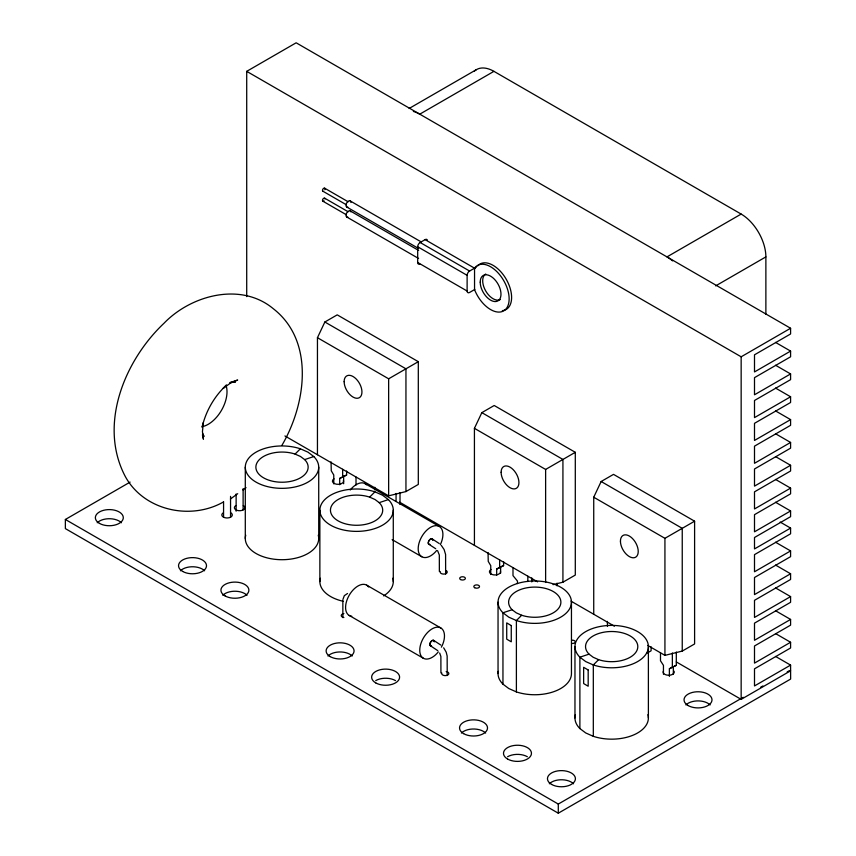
<?xml version="1.0" encoding="UTF-8"?>
<svg xmlns="http://www.w3.org/2000/svg" width="856" height="856" viewBox="0 0 856 856"><rect width="100%" height="100%" fill="white"/><g stroke="black" fill="none" stroke-linecap="round" stroke-linejoin="round"><path stroke-width="1.28" d="M342.914 599.468L344.326 595.669L347.515 593.497M317.448 454.739L317.448 337.703L324.863 321.995L337.221 314.858L418.306 361.681L418.306 484.432L405.947 491.569L388.645 495.849L284.93 435.961M474.427 545.368L474.427 428.332L481.842 412.635L494.201 405.498L575.296 452.31L575.296 575.061L562.927 582.198L553.04 584.648M593.732 614.255L593.732 497.218L601.147 481.511L613.517 474.374L694.601 521.197L694.601 643.947L682.243 651.084L664.93 655.364L647.714 645.413M281.999 445.206C305.87 404.406 315.169 341.276 273.278 308.695C240.932 281.763 191.145 295.053 163.978 323.279C124.323 360.718 97.948 425.304 125.511 476.91C144.247 510.625 190.556 520.63 223.395 502.001M313.799 456.548L304.64 459.597A26.129 15.087 0 0 1 286.546 482.003A26.129 15.087 0 0 1 256.276 464.519A26.129 15.087 0 0 1 295.074 454.076L300.36 448.79L307.967 452.15L313.799 456.548A36.712 21.197 0 0 1 288.386 488.016A36.712 21.197 0 0 1 245.854 463.46A36.712 21.197 0 0 1 300.36 448.79M388.367 499.594L379.208 502.654A26.129 15.087 0 0 1 361.114 525.049A26.129 15.087 0 0 1 330.844 507.576A26.129 15.087 0 0 1 369.642 497.122L374.928 491.836L382.536 495.207L388.367 499.594A36.712 21.197 0 0 1 362.944 531.062A36.712 21.197 0 0 1 320.422 506.517A36.712 21.197 0 0 1 374.928 491.836M516.393 691.905L508.796 688.534L502.954 684.147L502.954 612.778L512.123 609.729A26.129 15.087 0 0 1 530.206 587.323A26.129 15.087 0 0 1 560.487 604.807A26.129 15.087 0 0 1 521.679 615.25L516.393 620.536L516.393 691.905A36.712 21.197 0 0 0 571.455 673.554L571.455 602.185M593.315 736.321L585.718 732.95L579.887 728.563L579.887 657.194L589.046 654.145A26.129 15.087 0 0 1 607.139 631.739A26.129 15.087 0 0 1 637.41 649.212A26.129 15.087 0 0 1 598.612 659.666L593.315 664.952L593.315 736.321A36.712 21.197 0 0 0 632.466 735.432A36.712 21.197 0 0 0 647.928 714.642M230.424 499.016L237.711 493.698M242.911 489.91L246.036 487.631M246.71 296.604L246.71 71.348L296.155 42.8L790.591 328.265L790.591 333.968L754.5 354.812L754.5 371.932L790.591 351.099L790.591 356.802L754.5 377.646L754.5 394.776L790.591 373.933L790.591 379.647L754.5 400.48L754.5 417.61L790.591 396.777L790.591 402.481L754.5 423.324L754.5 440.444L790.591 419.611L790.591 425.314L754.5 446.158L754.5 463.289L790.591 442.445L790.591 448.159L754.5 468.992L754.5 486.122L790.591 465.29L790.591 470.993L754.5 491.836L754.5 508.956L790.591 488.123L790.591 493.826L754.5 514.67L754.5 531.801L790.591 510.957L790.591 516.671L754.5 537.504L754.5 548.921L790.591 528.088L790.591 533.791L754.5 554.635L754.5 571.765L790.591 550.922L790.591 556.657L754.5 577.5L754.5 594.599L790.591 573.766L790.591 579.469L754.5 600.313L754.5 617.433L790.591 596.6L790.591 602.303L754.5 623.147L754.5 640.277L790.591 619.434L790.591 625.148L754.5 645.98L754.5 663.111L790.591 642.268L790.591 647.981L754.5 668.825L754.5 685.945L790.591 665.112L790.634 679.065L558.294 813.2L65.366 528.612L65.366 519.474L130.101 482.099M409.136 108.477L476.45 69.614M765.874 314.259L765.874 256.896A34.957 20.18 60 0 0 741.157 214.075L493.933 71.348L419.772 114.169A34.957 20.18 60 0 0 413.373 111.441M419.825 264.065A3.499 2.022 -60 0 1 417.685 262.482L417.685 246.774A3.499 2.022 -60 0 1 420.157 242.494L425.1 239.637A3.499 2.022 -60 0 1 427.379 240.087M474.866 289.392A3.499 2.022 -60 0 1 474.545 289.596L469.602 292.452A3.499 2.022 -60 0 1 467.119 291.029L467.119 275.322A3.499 2.022 -60 0 1 469.602 271.042L476.193 267.233M317.448 337.703L388.645 378.801L418.306 361.681M741.157 214.075L666.985 256.896A34.957 20.18 60 0 1 672.602 260.887M339.693 484.774L339.693 478.429L346.616 475.005L346.616 471.014M339.693 478.429L346.616 475.005M715.67 285.883L765.874 256.896M474.427 428.332L545.625 469.441L575.296 452.31M246.71 71.348L741.157 356.802L790.591 328.265M496.673 575.414L496.673 569.069L498.652 567.924M496.673 569.069L503.596 565.645L503.596 561.643M593.732 497.218L664.93 538.317L694.601 521.197M647.136 653.075L651.095 650.795L651.095 646.794M669.381 676.39L669.381 668.782L673.34 666.492L673.34 674.111M669.381 668.782L676.304 665.347L676.304 652.026M65.366 519.474L558.294 804.062L743.243 697.287M760.577 687.282L762.889 685.945M787.167 671.928L789.478 670.59M676.304 661.923L741.157 699.363L790.591 670.815M503.596 565.645L500.632 566.779L500.632 573.124M674.325 666.118L676.304 665.347M232.811 381.947L235.421 382.044L229.868 382.589L237.668 380.032L230.424 383.114L223.181 388.399L226.487 384.997C214.375 396.275 205.815 411.115 202.102 427.24L203.396 422.671L202.444 431.585L203.396 439.396M295.074 454.076L300.488 456.473L304.64 459.597M369.642 497.122L375.046 499.53L379.208 502.654M521.679 615.25L516.275 612.853L512.123 609.729M598.612 659.666L593.197 657.269L589.046 654.145M775.547 342.411L790.591 351.099M775.547 365.245L790.591 373.933M775.547 388.078L790.591 396.777M775.547 410.923L790.591 419.611M775.547 433.757L790.591 442.445M425.1 239.637L474.545 268.185A26.226 15.141 60 0 1 502.515 278.639A26.226 15.141 60 0 1 502.515 311.445A26.226 15.141 60 0 1 474.545 289.596L474.545 268.185A3.499 2.022 -60 0 1 475.487 267.864M350.211 200.935L420.949 241.777M420.157 242.494L469.602 271.042M324.617 188.17L348.21 201.802M322.862 191.198L346.466 204.83M417.685 246.774L467.119 275.322M346.712 206.992L418.595 248.486M350.211 210.918L418.67 250.444M775.557 456.601L790.591 465.29M324.617 198.164L348.21 211.785M322.862 201.192L346.466 214.813M346.712 216.975L418.595 258.48M417.685 262.482L467.119 291.029M775.547 479.435L790.591 488.123M775.547 502.269L790.591 510.957M780.18 522.074L790.591 528.088M775.547 542.233L790.591 550.922M775.547 565.067L790.591 573.766M324.863 321.995L405.947 368.818L405.947 491.569M481.842 412.635L562.927 459.447L562.927 582.198M601.147 481.511L682.243 528.334L682.243 651.084M775.547 587.912L790.591 596.6M775.547 610.745L790.591 619.434M775.547 633.579L790.591 642.268M775.547 656.424L790.591 665.112M399.559 502.151L537.589 581.834M570.931 601.094L614.405 626.185M365.116 483.651L439.289 526.472M392.144 539.622L421.805 556.753M366.689 585.162L440.851 627.983M349.205 615.443L423.378 658.264M429.22 544.33A3.146 1.691 -56.9 0 1 428.599 541.431L428.984 540.714A3.146 1.819 -60 0 1 432.12 538.884L439.256 543.549M428.974 544.341L435.704 548.728M433.735 640.427L440.829 645.06M430.536 645.841L437.812 650.678M429.969 544.427A3.146 1.819 -60 0 1 428.621 541.441L428.974 540.703A3.146 1.691 -56.9 0 1 432.13 538.895L432.473 539.216A3.146 1.819 -60 0 1 432.772 540.329M432.13 538.895L432.451 539.205A3.146 1.691 -56.9 0 1 432.644 539.676M441.289 545.379L444.114 549.52L445.591 554.506L445.644 574.055M443.665 647.81L446.19 652.176L447.153 656.017L447.217 675.523M437.641 550.793L439.321 554.998L439.363 571.476M202.615 434.238L204.006 436.453L202.626 433.404M439.663 653.032L440.883 656.509L440.926 672.955M430.814 645.863A3.146 1.691 -56.9 0 1 429.947 643.68L430.204 642.963A3.146 1.819 -60 0 1 434.046 640.727L434.26 641.219A3.146 1.819 -60 0 1 434.334 641.84A3.146 1.691 -56.9 0 0 434.238 641.208L434.056 640.737M202.433 434.816L203.15 438.251M607.343 621.392L607.46 626.464M488.038 552.516L488.241 561.397L490.745 565.645L490.745 574.526M331.058 461.876L331.261 470.757L333.765 475.005L333.765 483.886M741.157 356.802L741.157 699.363M672.356 652.978L672.356 667.637M664.93 538.317L664.93 655.364M663.453 674.228L663.453 665.347L660.49 660.789L660.49 652.796M648.388 646.601L648.388 717.959M574.965 646.601L574.965 717.959M558.294 804.062L558.294 813.2M556.999 583.15L556.999 585.814M545.625 469.441L545.625 582.487M531.779 577.918L531.779 581.909M527.831 576.206L527.831 581.534M517.441 583.589L517.441 581.053L512.99 575.628L512.99 567.635M499.647 559.931L499.647 567.924M498.042 602.185L498.042 673.554M400.02 492.51L400.02 504.505M396.06 493.463L396.06 501.456M393.279 510.187L393.279 581.556M388.645 378.801L388.645 495.849M374.8 487.278L374.8 489.942M356.01 477.006L356.01 484.999M343.652 476.15L343.652 483.758M342.849 600.495L342.849 617.615M342.657 469.302L342.657 477.295M319.866 510.187L319.866 581.556M318.721 467.141L318.721 538.51M245.298 467.141L245.298 538.51M243.115 488.701L243.115 509.855M236.128 493.987L236.128 511.182M230.553 496.362L230.553 517.227M223.566 501.573L223.566 517.227M97.21 522.759A13.985 8.079 0 0 1 121.434 522.759M343.877 617.529A3.552 2.054 0 0 1 341.244 615.55A3.552 2.054 0 0 1 343.877 613.559M327.976 655.996A13.985 8.079 0 0 1 352.201 655.996M461.416 733.036A13.985 8.079 0 0 1 485.63 733.036M571.69 640.245A2.836 1.637 0 0 1 575.264 641.829A2.836 1.637 0 0 1 571.69 643.412M507.587 756.736A13.985 8.079 0 0 1 527.371 756.736M685.902 704.937A13.985 8.079 0 0 1 710.127 704.937M243.329 505.554A5.243 3.028 0 0 1 243.329 509.834A5.243 3.028 0 0 1 235.914 509.834A5.243 3.028 0 0 1 235.914 505.554M230.767 512.798A5.243 3.028 0 0 1 230.767 517.088A5.243 3.028 0 0 1 223.352 517.088A5.243 3.028 0 0 1 223.352 512.798M446.211 570.599A3.552 2.054 0 0 1 444.617 574.023A3.552 2.054 0 0 1 440.262 571.508M446.19 671.575A3.552 2.054 0 0 1 448.705 674.089A3.552 2.054 0 0 1 444.35 675.534A3.552 2.054 0 0 1 441.835 673.019M343.416 480.28A5.596 3.231 0 0 1 336.569 484.239A5.596 3.231 0 0 1 334.054 478.836M674.1 671.2A5.596 3.231 0 0 1 668.697 675.266A5.596 3.231 0 0 1 663.293 671.2M500.396 570.909A5.596 3.231 0 0 1 493.548 574.868A5.596 3.231 0 0 1 491.044 569.465M549.327 783.786A13.985 8.079 0 0 1 573.541 783.786M375.72 680.606A13.985 8.079 0 0 1 395.504 680.606M180.413 570.792A13.985 8.079 0 0 1 204.627 570.792M222.795 595.273A13.985 8.079 0 0 1 247.02 595.273M474.32 71.187A34.957 20.18 60 0 1 493.933 71.348M500.418 299.45A14.68 8.474 60 0 1 485.727 290.976A14.68 8.474 60 0 1 485.727 274.016M477.648 265.949A26.226 15.141 60 0 1 506.602 279.912A26.226 15.141 60 0 1 502.344 310.632M347.814 217.082A3.499 2.022 -60 0 1 346.712 212.941A3.499 2.022 -60 0 1 350.842 211.839M347.814 207.088A3.499 2.022 -60 0 1 346.027 204.873A3.499 2.022 -60 0 1 348.67 200.989A3.499 2.022 -60 0 1 350.928 202.53M324.06 200.871A1.744 1.006 -60 0 1 322.519 200.625A1.744 1.006 -60 0 1 323.632 198.314A1.744 1.006 -60 0 1 324.97 198.966M323.119 191.284A1.744 1.006 -60 0 1 322.669 189.593A1.744 1.006 -60 0 1 324.36 188.095A1.744 1.006 -60 0 1 324.809 189.786M438.293 651.908A17.484 10.09 -60 0 1 419.825 651.769A17.484 10.09 -60 0 1 435.832 627.362A17.484 10.09 -60 0 1 441.407 647.168M431.542 645.938A3.146 1.819 -60 0 1 429.969 643.701L430.183 642.952A3.146 1.691 -56.9 0 1 434.056 640.727M351.763 616.234A17.484 10.09 -60 0 1 349.205 595.252A17.484 10.09 -60 0 1 368.658 586.981M350.2 490.007A17.484 10.09 -60 0 1 366.507 484.764M436.731 550.408A17.484 10.09 -60 0 1 418.295 550.547A17.484 10.09 -60 0 1 433.746 525.98A17.484 10.09 -60 0 1 440.348 544.641M226.369 386.516A26.568 15.344 -60 0 1 203.364 426.374M392.829 578.239A36.712 21.197 0 0 1 383.627 595.883M343.17 601.287A36.712 21.197 0 0 1 320.315 578.239M318.261 535.193A36.712 21.197 0 0 1 282.009 559.706A36.712 21.197 0 0 1 245.747 535.193M579.887 728.563A36.712 21.197 0 0 1 575.414 714.642M502.954 684.147A36.712 21.197 0 0 1 498.235 671.339M516.393 620.536L508.796 617.176L502.954 612.778A36.712 21.197 0 0 1 528.377 581.31A36.712 21.197 0 0 1 570.899 605.866A36.712 21.197 0 0 1 516.393 620.536M511.257 625.554L506.72 622.9L506.72 639.154L511.257 641.807L511.257 625.554M593.315 664.952L585.718 661.581L579.887 657.194A36.712 21.197 0 0 1 605.299 625.725A36.712 21.197 0 0 1 647.821 650.282A36.712 21.197 0 0 1 593.315 664.952M588.179 669.97L583.642 667.316L583.642 683.57L588.179 686.223L588.179 669.97M99.435 523.369A13.985 8.079 0 0 0 122.825 519.753A13.985 8.079 0 0 0 105.705 509.866A13.985 8.079 0 0 0 99.435 523.369M330.202 656.606A13.985 8.079 0 0 0 353.592 652.989A13.985 8.079 0 0 0 336.472 643.102A13.985 8.079 0 0 0 330.202 656.606M507.587 759.026A13.985 8.079 0 0 0 530.988 755.399A13.985 8.079 0 0 0 513.857 745.512A13.985 8.079 0 0 0 507.587 759.026M463.631 733.645A13.985 8.079 0 0 0 487.032 730.029A13.985 8.079 0 0 0 469.901 720.131A13.985 8.079 0 0 0 463.631 733.645M474.663 587.708A2.836 1.637 0 0 0 479.414 586.97A2.836 1.637 0 0 0 475.936 584.958A2.836 1.637 0 0 0 474.663 587.708M460.528 579.544A2.836 1.637 0 0 0 465.279 578.806A2.836 1.637 0 0 0 461.801 576.805A2.836 1.637 0 0 0 460.528 579.544M688.128 705.547A13.985 8.079 0 0 0 711.518 701.931A13.985 8.079 0 0 0 694.398 692.033A13.985 8.079 0 0 0 688.128 705.547M551.542 784.396A13.985 8.079 0 0 0 574.943 780.779A13.985 8.079 0 0 0 557.812 770.892A13.985 8.079 0 0 0 551.542 784.396M375.72 682.885A13.985 8.079 0 0 0 399.121 679.268A13.985 8.079 0 0 0 381.99 669.381A13.985 8.079 0 0 0 375.72 682.885M182.628 571.412A13.985 8.079 0 0 0 206.029 567.785A13.985 8.079 0 0 0 188.898 557.898A13.985 8.079 0 0 0 182.628 571.412M225.021 595.883A13.985 8.079 0 0 0 248.411 592.256A13.985 8.079 0 0 0 231.291 582.369A13.985 8.079 0 0 0 225.021 595.883M501.124 472.298A12.583 7.265 60 0 0 514.477 488.904A12.583 7.265 60 0 0 514.477 471.1A12.583 7.265 60 0 0 501.124 472.298M620.44 541.174A12.583 7.265 60 0 0 633.782 557.78A12.583 7.265 60 0 0 633.782 539.986A12.583 7.265 60 0 0 620.44 541.174M344.144 381.658A12.583 7.265 60 0 0 357.498 398.265A12.583 7.265 60 0 0 357.498 380.471A12.583 7.265 60 0 0 344.144 381.658M480.216 282.17A14.68 8.474 60 0 0 495.785 301.547A14.68 8.474 60 0 0 495.785 280.779A14.68 8.474 60 0 0 480.216 282.17"/></g></svg>
